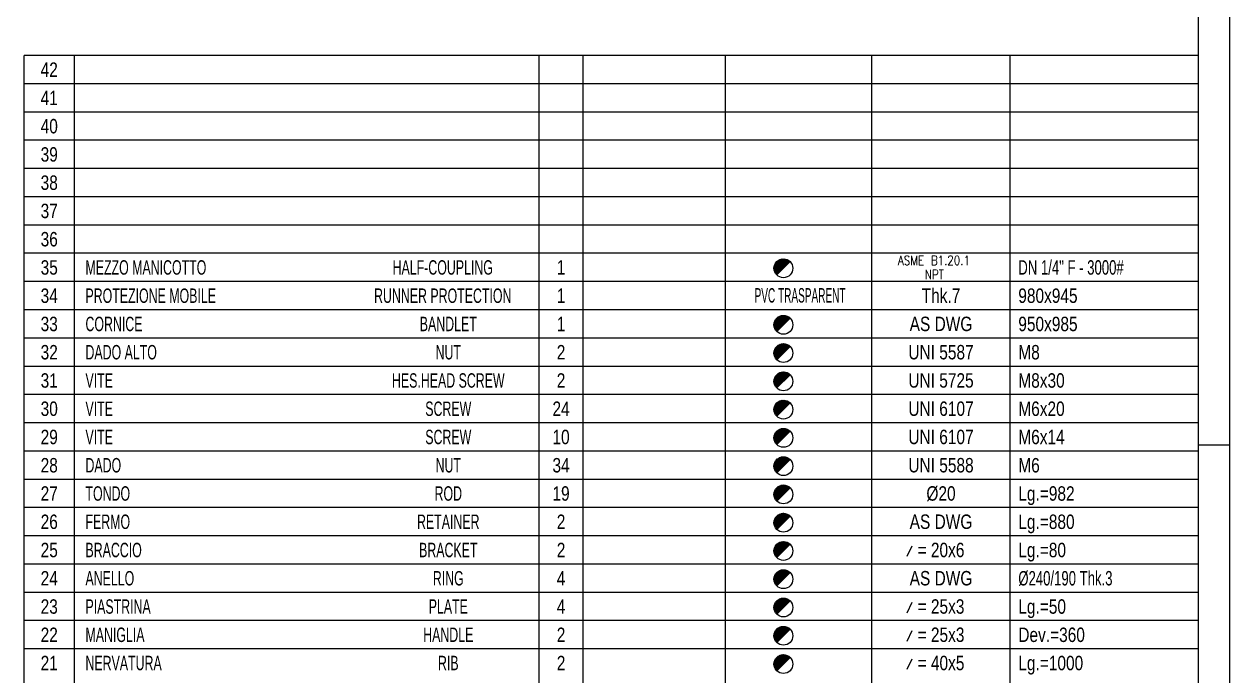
# Model space of a CAD drawing. Extents: x 0 to 8410, y 0 to 5940.
# Drawn here: x 6490 to 8410, y 2602 to 3640 of the extents above; entities that cross this region are included whole.
import ezdxf
from ezdxf.enums import TextEntityAlignment as Align

# ---------------------------------------------------------------- set-up
doc = ezdxf.new("R2010")
doc.units = 0
doc.header["$LTSCALE"] = 10
doc.header["$MEASUREMENT"] = 0
doc.layers.add('P-606E', color=7, linetype='Continuous')
doc.styles.add('STANDARD_M', font='txt.shx', dxfattribs={"width": 0.8})
pattern_1 = [(45, (0, 0), (-0.70710678, 0.70710678), [])]

msp = doc.modelspace()

# ---------------------------------------------------------------- hatches: boundary and pattern name
at = {"layer": 'P-606E', "linetype": 'Continuous'}
h = msp.add_hatch(dxfattribs=at)
h.set_pattern_fill('_U', color=4, angle=45, style=0, pattern_type=0)
h.set_pattern_definition(pattern_1)
h.paths.add_polyline_path([(7709.6518, 3261.79), (7708.8681, 3262.5197), (7708.0344, 3263.1915), (7707.1548, 3263.8022), (7706.2339, 3264.3486), (7705.2764, 3264.8279), (7704.2872, 3265.2377), (7703.2712, 3265.5758), (7702.2337, 3265.8406), (7701.1799, 3266.0307), (7700.1153, 3266.1452), (7699.0452, 3266.1834), (7697.9751, 3266.1452), (7696.9105, 3266.0307), (7695.8567, 3265.8406), (7694.8192, 3265.5758), (7693.8032, 3265.2377), (7692.814, 3264.8279), (7691.8565, 3264.3486), (7690.9356, 3263.8022), (7690.056, 3263.1915), (7689.2223, 3262.5197), (7688.4386, 3261.79), (7687.7089, 3261.0063), (7687.0371, 3260.1726), (7686.4264, 3259.293), (7685.88, 3258.3722), (7685.4007, 3257.4146), (7684.9909, 3256.4254), (7684.6528, 3255.4094), (7684.388, 3254.3719), (7684.1979, 3253.3181), (7684.0834, 3252.2535), (7684.0452, 3251.1834), (7684.0834, 3250.1133), (7684.1979, 3249.0487), (7684.388, 3247.9949), (7684.6528, 3246.9574), (7684.9909, 3245.9415), (7685.4007, 3244.9522), (7685.88, 3243.9947), (7686.4264, 3243.0738), (7687.0371, 3242.1943), (7687.7089, 3241.3605), (7688.4386, 3240.5768)])
h = msp.add_hatch(dxfattribs=at)
h.set_pattern_fill('_U', color=4, angle=45, style=0, pattern_type=0)
h.set_pattern_definition(pattern_1)
h.paths.add_polyline_path([(7709.6518, 3171.79), (7708.8681, 3172.5197), (7708.0344, 3173.1915), (7707.1548, 3173.8022), (7706.2339, 3174.3486), (7705.2764, 3174.8279), (7704.2872, 3175.2377), (7703.2712, 3175.5758), (7702.2337, 3175.8406), (7701.1799, 3176.0307), (7700.1153, 3176.1452), (7699.0452, 3176.1834), (7697.9751, 3176.1452), (7696.9105, 3176.0307), (7695.8567, 3175.8406), (7694.8192, 3175.5758), (7693.8032, 3175.2377), (7692.814, 3174.8279), (7691.8565, 3174.3486), (7690.9356, 3173.8022), (7690.056, 3173.1915), (7689.2223, 3172.5197), (7688.4386, 3171.79), (7687.7089, 3171.0063), (7687.0371, 3170.1726), (7686.4264, 3169.293), (7685.88, 3168.3722), (7685.4007, 3167.4146), (7684.9909, 3166.4254), (7684.6528, 3165.4094), (7684.388, 3164.3719), (7684.1979, 3163.3181), (7684.0834, 3162.2535), (7684.0452, 3161.1834), (7684.0834, 3160.1133), (7684.1979, 3159.0487), (7684.388, 3157.9949), (7684.6528, 3156.9574), (7684.9909, 3155.9415), (7685.4007, 3154.9522), (7685.88, 3153.9947), (7686.4264, 3153.0738), (7687.0371, 3152.1943), (7687.7089, 3151.3605), (7688.4386, 3150.5768)])
h = msp.add_hatch(dxfattribs=at)
h.set_pattern_fill('_U', color=4, angle=45, style=0, pattern_type=0)
h.set_pattern_definition(pattern_1)
h.paths.add_polyline_path([(7709.6518, 3126.7475), (7708.8681, 3127.4771), (7708.0344, 3128.149), (7707.1548, 3128.7597), (7706.2339, 3129.306), (7705.2764, 3129.7853), (7704.2872, 3130.1951), (7703.2712, 3130.5333), (7702.2337, 3130.7981), (7701.1799, 3130.9882), (7700.1153, 3131.1026), (7699.0452, 3131.1409), (7697.9751, 3131.1026), (7696.9105, 3130.9882), (7695.8567, 3130.7981), (7694.8192, 3130.5333), (7693.8032, 3130.1951), (7692.814, 3129.7853), (7691.8565, 3129.306), (7690.9356, 3128.7597), (7690.056, 3128.149), (7689.2223, 3127.4771), (7688.4386, 3126.7475), (7687.7089, 3125.9638), (7687.0371, 3125.13), (7686.4264, 3124.2505), (7685.88, 3123.3296), (7685.4007, 3122.3721), (7684.9909, 3121.3828), (7684.6528, 3120.3669), (7684.388, 3119.3293), (7684.1979, 3118.2756), (7684.0834, 3117.211), (7684.0452, 3116.1409), (7684.0834, 3115.0708), (7684.1979, 3114.0061), (7684.388, 3112.9524), (7684.6528, 3111.9149), (7684.9909, 3110.8989), (7685.4007, 3109.9096), (7685.88, 3108.9521), (7686.4264, 3108.0313), (7687.0371, 3107.1517), (7687.7089, 3106.318), (7688.4386, 3105.5343)])
h = msp.add_hatch(dxfattribs=at)
h.set_pattern_fill('_U', color=4, angle=45, style=0, pattern_type=0)
h.set_pattern_definition(pattern_1)
h.paths.add_polyline_path([(7709.6518, 3081.7262), (7708.8681, 3082.4558), (7708.0344, 3083.1277), (7707.1548, 3083.7384), (7706.2339, 3084.2848), (7705.2764, 3084.7641), (7704.2872, 3085.1738), (7703.2712, 3085.512), (7702.2337, 3085.7768), (7701.1799, 3085.9669), (7700.1153, 3086.0814), (7699.0452, 3086.1196), (7697.9751, 3086.0814), (7696.9105, 3085.9669), (7695.8567, 3085.7768), (7694.8192, 3085.512), (7693.8032, 3085.1738), (7692.814, 3084.7641), (7691.8565, 3084.2848), (7690.9356, 3083.7384), (7690.056, 3083.1277), (7689.2223, 3082.4558), (7688.4386, 3081.7262), (7687.7089, 3080.9425), (7687.0371, 3080.1087), (7686.4264, 3079.2292), (7685.88, 3078.3083), (7685.4007, 3077.3508), (7684.9909, 3076.3615), (7684.6528, 3075.3456), (7684.388, 3074.3081), (7684.1979, 3073.2543), (7684.0834, 3072.1897), (7684.0452, 3071.1196), (7684.0834, 3070.0495), (7684.1979, 3068.9849), (7684.388, 3067.9311), (7684.6528, 3066.8936), (7684.9909, 3065.8776), (7685.4007, 3064.8884), (7685.88, 3063.9308), (7686.4264, 3063.01), (7687.0371, 3062.1304), (7687.7089, 3061.2967), (7688.4386, 3060.513)])
h = msp.add_hatch(dxfattribs=at)
h.set_pattern_fill('_U', color=4, angle=45, style=0, pattern_type=0)
h.set_pattern_definition(pattern_1)
h.paths.add_polyline_path([(7709.6518, 3036.7049), (7708.8681, 3037.4345), (7708.0344, 3038.1064), (7707.1548, 3038.7171), (7706.2339, 3039.2635), (7705.2764, 3039.7428), (7704.2872, 3040.1525), (7703.2712, 3040.4907), (7702.2337, 3040.7555), (7701.1799, 3040.9456), (7700.1153, 3041.0601), (7699.0452, 3041.0983), (7697.9751, 3041.0601), (7696.9105, 3040.9456), (7695.8567, 3040.7555), (7694.8192, 3040.4907), (7693.8032, 3040.1525), (7692.814, 3039.7428), (7691.8565, 3039.2635), (7690.9356, 3038.7171), (7690.056, 3038.1064), (7689.2223, 3037.4345), (7688.4386, 3036.7049), (7687.7089, 3035.9212), (7687.0371, 3035.0875), (7686.4264, 3034.2079), (7685.88, 3033.287), (7685.4007, 3032.3295), (7684.9909, 3031.3403), (7684.6528, 3030.3243), (7684.388, 3029.2868), (7684.1979, 3028.233), (7684.0834, 3027.1684), (7684.0452, 3026.0983), (7684.0834, 3025.0282), (7684.1979, 3023.9636), (7684.388, 3022.9098), (7684.6528, 3021.8723), (7684.9909, 3020.8563), (7685.4007, 3019.8671), (7685.88, 3018.9096), (7686.4264, 3017.9887), (7687.0371, 3017.1091), (7687.7089, 3016.2754), (7688.4386, 3015.4917)])
h = msp.add_hatch(dxfattribs=at)
h.set_pattern_fill('_U', color=4, angle=45, style=0, pattern_type=0)
h.set_pattern_definition(pattern_1)
h.paths.add_polyline_path([(7709.6518, 2991.6836), (7708.8681, 2992.4133), (7708.0344, 2993.0851), (7707.1548, 2993.6958), (7706.2339, 2994.2422), (7705.2764, 2994.7215), (7704.2872, 2995.1313), (7703.2712, 2995.4694), (7702.2337, 2995.7342), (7701.1799, 2995.9243), (7700.1153, 2996.0388), (7699.0452, 2996.077), (7697.9751, 2996.0388), (7696.9105, 2995.9243), (7695.8567, 2995.7342), (7694.8192, 2995.4694), (7693.8032, 2995.1313), (7692.814, 2994.7215), (7691.8565, 2994.2422), (7690.9356, 2993.6958), (7690.056, 2993.0851), (7689.2223, 2992.4133), (7688.4386, 2991.6836), (7687.7089, 2990.8999), (7687.0371, 2990.0662), (7686.4264, 2989.1866), (7685.88, 2988.2658), (7685.4007, 2987.3082), (7684.9909, 2986.319), (7684.6528, 2985.303), (7684.388, 2984.2655), (7684.1979, 2983.2117), (7684.0834, 2982.1471), (7684.0452, 2981.077), (7684.0834, 2980.0069), (7684.1979, 2978.9423), (7684.388, 2977.8885), (7684.6528, 2976.851), (7684.9909, 2975.8351), (7685.4007, 2974.8458), (7685.88, 2973.8883), (7686.4264, 2972.9674), (7687.0371, 2972.0879), (7687.7089, 2971.2541), (7688.4386, 2970.4704)])
h = msp.add_hatch(dxfattribs=at)
h.set_pattern_fill('_U', color=4, angle=45, style=0, pattern_type=0)
h.set_pattern_definition(pattern_1)
h.paths.add_polyline_path([(7709.6518, 2946.6623), (7708.8681, 2947.392), (7708.0344, 2948.0639), (7707.1548, 2948.6745), (7706.2339, 2949.2209), (7705.2764, 2949.7002), (7704.2872, 2950.11), (7703.2712, 2950.4481), (7702.2337, 2950.7129), (7701.1799, 2950.9031), (7700.1153, 2951.0175), (7699.0452, 2951.0557), (7697.9751, 2951.0175), (7696.9105, 2950.9031), (7695.8567, 2950.7129), (7694.8192, 2950.4481), (7693.8032, 2950.11), (7692.814, 2949.7002), (7691.8565, 2949.2209), (7690.9356, 2948.6745), (7690.056, 2948.0639), (7689.2223, 2947.392), (7688.4386, 2946.6623), (7687.7089, 2945.8787), (7687.0371, 2945.0449), (7686.4264, 2944.1654), (7685.88, 2943.2445), (7685.4007, 2942.287), (7684.9909, 2941.2977), (7684.6528, 2940.2817), (7684.388, 2939.2442), (7684.1979, 2938.1905), (7684.0834, 2937.1258), (7684.0452, 2936.0557), (7684.0834, 2934.9857), (7684.1979, 2933.921), (7684.388, 2932.8673), (7684.6528, 2931.8298), (7684.9909, 2930.8138), (7685.4007, 2929.8245), (7685.88, 2928.867), (7686.4264, 2927.9461), (7687.0371, 2927.0666), (7687.7089, 2926.2328), (7688.4386, 2925.4491)])
h = msp.add_hatch(dxfattribs=at)
h.set_pattern_fill('_U', color=4, angle=45, style=0, pattern_type=0)
h.set_pattern_definition(pattern_1)
h.paths.add_polyline_path([(7709.6518, 2901.6411), (7708.8681, 2902.3707), (7708.0344, 2903.0426), (7707.1548, 2903.6533), (7706.2339, 2904.1996), (7705.2764, 2904.6789), (7704.2872, 2905.0887), (7703.2712, 2905.4269), (7702.2337, 2905.6917), (7701.1799, 2905.8818), (7700.1153, 2905.9962), (7699.0452, 2906.0345), (7697.9751, 2905.9962), (7696.9105, 2905.8818), (7695.8567, 2905.6917), (7694.8192, 2905.4269), (7693.8032, 2905.0887), (7692.814, 2904.6789), (7691.8565, 2904.1996), (7690.9356, 2903.6533), (7690.056, 2903.0426), (7689.2223, 2902.3707), (7688.4386, 2901.6411), (7687.7089, 2900.8574), (7687.0371, 2900.0236), (7686.4264, 2899.1441), (7685.88, 2898.2232), (7685.4007, 2897.2657), (7684.9909, 2896.2764), (7684.6528, 2895.2605), (7684.388, 2894.2229), (7684.1979, 2893.1692), (7684.0834, 2892.1046), (7684.0452, 2891.0345), (7684.0834, 2889.9644), (7684.1979, 2888.8997), (7684.388, 2887.846), (7684.6528, 2886.8085), (7684.9909, 2885.7925), (7685.4007, 2884.8032), (7685.88, 2883.8457), (7686.4264, 2882.9249), (7687.0371, 2882.0453), (7687.7089, 2881.2116), (7688.4386, 2880.4279)])
h = msp.add_hatch(dxfattribs=at)
h.set_pattern_fill('_U', color=4, angle=45, style=0, pattern_type=0)
h.set_pattern_definition(pattern_1)
h.paths.add_polyline_path([(7709.6518, 2856.6198), (7708.8681, 2857.3494), (7708.0344, 2858.0213), (7707.1548, 2858.632), (7706.2339, 2859.1784), (7705.2764, 2859.6577), (7704.2872, 2860.0674), (7703.2712, 2860.4056), (7702.2337, 2860.6704), (7701.1799, 2860.8605), (7700.1153, 2860.975), (7699.0452, 2861.0132), (7697.9751, 2860.975), (7696.9105, 2860.8605), (7695.8567, 2860.6704), (7694.8192, 2860.4056), (7693.8032, 2860.0674), (7692.814, 2859.6577), (7691.8565, 2859.1784), (7690.9356, 2858.632), (7690.056, 2858.0213), (7689.2223, 2857.3494), (7688.4386, 2856.6198), (7687.7089, 2855.8361), (7687.0371, 2855.0023), (7686.4264, 2854.1228), (7685.88, 2853.2019), (7685.4007, 2852.2444), (7684.9909, 2851.2551), (7684.6528, 2850.2392), (7684.388, 2849.2017), (7684.1979, 2848.1479), (7684.0834, 2847.0833), (7684.0452, 2846.0132), (7684.0834, 2844.9431), (7684.1979, 2843.8785), (7684.388, 2842.8247), (7684.6528, 2841.7872), (7684.9909, 2840.7712), (7685.4007, 2839.782), (7685.88, 2838.8244), (7686.4264, 2837.9036), (7687.0371, 2837.024), (7687.7089, 2836.1903), (7688.4386, 2835.4066)])
h = msp.add_hatch(dxfattribs=at)
h.set_pattern_fill('_U', color=4, angle=45, style=0, pattern_type=0)
h.set_pattern_definition(pattern_1)
h.paths.add_polyline_path([(7709.6518, 2811.5985), (7708.8681, 2812.3281), (7708.0344, 2813), (7707.1548, 2813.6107), (7706.2339, 2814.1571), (7705.2764, 2814.6364), (7704.2872, 2815.0461), (7703.2712, 2815.3843), (7702.2337, 2815.6491), (7701.1799, 2815.8392), (7700.1153, 2815.9537), (7699.0452, 2815.9919), (7697.9751, 2815.9537), (7696.9105, 2815.8392), (7695.8567, 2815.6491), (7694.8192, 2815.3843), (7693.8032, 2815.0461), (7692.814, 2814.6364), (7691.8565, 2814.1571), (7690.9356, 2813.6107), (7690.056, 2813), (7689.2223, 2812.3281), (7688.4386, 2811.5985), (7687.7089, 2810.8148), (7687.0371, 2809.9811), (7686.4264, 2809.1015), (7685.88, 2808.1806), (7685.4007, 2807.2231), (7684.9909, 2806.2339), (7684.6528, 2805.2179), (7684.388, 2804.1804), (7684.1979, 2803.1266), (7684.0834, 2802.062), (7684.0452, 2800.9919), (7684.0834, 2799.9218), (7684.1979, 2798.8572), (7684.388, 2797.8034), (7684.6528, 2796.7659), (7684.9909, 2795.7499), (7685.4007, 2794.7607), (7685.88, 2793.8032), (7686.4264, 2792.8823), (7687.0371, 2792.0027), (7687.7089, 2791.169), (7688.4386, 2790.3853)])
h = msp.add_hatch(dxfattribs=at)
h.set_pattern_fill('_U', color=4, angle=45, style=0, pattern_type=0)
h.set_pattern_definition(pattern_1)
h.paths.add_polyline_path([(7709.6518, 2766.5772), (7708.8681, 2767.3069), (7708.0344, 2767.9787), (7707.1548, 2768.5894), (7706.2339, 2769.1358), (7705.2764, 2769.6151), (7704.2872, 2770.0249), (7703.2712, 2770.363), (7702.2337, 2770.6278), (7701.1799, 2770.8179), (7700.1153, 2770.9324), (7699.0452, 2770.9706), (7697.9751, 2770.9324), (7696.9105, 2770.8179), (7695.8567, 2770.6278), (7694.8192, 2770.363), (7693.8032, 2770.0249), (7692.814, 2769.6151), (7691.8565, 2769.1358), (7690.9356, 2768.5894), (7690.056, 2767.9787), (7689.2223, 2767.3069), (7688.4386, 2766.5772), (7687.7089, 2765.7935), (7687.0371, 2764.9598), (7686.4264, 2764.0802), (7685.88, 2763.1594), (7685.4007, 2762.2018), (7684.9909, 2761.2126), (7684.6528, 2760.1966), (7684.388, 2759.1591), (7684.1979, 2758.1053), (7684.0834, 2757.0407), (7684.0452, 2755.9706), (7684.0834, 2754.9005), (7684.1979, 2753.8359), (7684.388, 2752.7821), (7684.6528, 2751.7446), (7684.9909, 2750.7287), (7685.4007, 2749.7394), (7685.88, 2748.7819), (7686.4264, 2747.861), (7687.0371, 2746.9815), (7687.7089, 2746.1477), (7688.4386, 2745.364)])
h = msp.add_hatch(dxfattribs=at)
h.set_pattern_fill('_U', color=4, angle=45, style=0, pattern_type=0)
h.set_pattern_definition(pattern_1)
h.paths.add_polyline_path([(7709.6518, 2721.5559), (7708.8681, 2722.2856), (7708.0344, 2722.9575), (7707.1548, 2723.5681), (7706.2339, 2724.1145), (7705.2764, 2724.5938), (7704.2872, 2725.0036), (7703.2712, 2725.3417), (7702.2337, 2725.6065), (7701.1799, 2725.7967), (7700.1153, 2725.9111), (7699.0452, 2725.9493), (7697.9751, 2725.9111), (7696.9105, 2725.7967), (7695.8567, 2725.6065), (7694.8192, 2725.3417), (7693.8032, 2725.0036), (7692.814, 2724.5938), (7691.8565, 2724.1145), (7690.9356, 2723.5681), (7690.056, 2722.9575), (7689.2223, 2722.2856), (7688.4386, 2721.5559), (7687.7089, 2720.7723), (7687.0371, 2719.9385), (7686.4264, 2719.059), (7685.88, 2718.1381), (7685.4007, 2717.1806), (7684.9909, 2716.1913), (7684.6528, 2715.1753), (7684.388, 2714.1378), (7684.1979, 2713.0841), (7684.0834, 2712.0194), (7684.0452, 2710.9493), (7684.0834, 2709.8793), (7684.1979, 2708.8146), (7684.388, 2707.7609), (7684.6528, 2706.7234), (7684.9909, 2705.7074), (7685.4007, 2704.7181), (7685.88, 2703.7606), (7686.4264, 2702.8397), (7687.0371, 2701.9602), (7687.7089, 2701.1264), (7688.4386, 2700.3427)])
h = msp.add_hatch(dxfattribs=at)
h.set_pattern_fill('_U', color=4, angle=45, style=0, pattern_type=0)
h.set_pattern_definition(pattern_1)
h.paths.add_polyline_path([(7709.6518, 2676.5347), (7708.8681, 2677.2643), (7708.0344, 2677.9362), (7707.1548, 2678.5469), (7706.2339, 2679.0932), (7705.2764, 2679.5725), (7704.2872, 2679.9823), (7703.2712, 2680.3205), (7702.2337, 2680.5853), (7701.1799, 2680.7754), (7700.1153, 2680.8898), (7699.0452, 2680.9281), (7697.9751, 2680.8898), (7696.9105, 2680.7754), (7695.8567, 2680.5853), (7694.8192, 2680.3205), (7693.8032, 2679.9823), (7692.814, 2679.5725), (7691.8565, 2679.0932), (7690.9356, 2678.5469), (7690.056, 2677.9362), (7689.2223, 2677.2643), (7688.4386, 2676.5347), (7687.7089, 2675.751), (7687.0371, 2674.9172), (7686.4264, 2674.0377), (7685.88, 2673.1168), (7685.4007, 2672.1593), (7684.9909, 2671.17), (7684.6528, 2670.1541), (7684.388, 2669.1165), (7684.1979, 2668.0628), (7684.0834, 2666.9982), (7684.0452, 2665.9281), (7684.0834, 2664.858), (7684.1979, 2663.7933), (7684.388, 2662.7396), (7684.6528, 2661.7021), (7684.9909, 2660.6861), (7685.4007, 2659.6968), (7685.88, 2658.7393), (7686.4264, 2657.8185), (7687.0371, 2656.9389), (7687.7089, 2656.1052), (7688.4386, 2655.3215)])
h = msp.add_hatch(dxfattribs=at)
h.set_pattern_fill('_U', color=4, angle=45, style=0, pattern_type=0)
h.set_pattern_definition(pattern_1)
h.paths.add_polyline_path([(7709.6518, 2631.5134), (7708.8681, 2632.243), (7708.0344, 2632.9149), (7707.1548, 2633.5256), (7706.2339, 2634.072), (7705.2764, 2634.5513), (7704.2872, 2634.961), (7703.2712, 2635.2992), (7702.2337, 2635.564), (7701.1799, 2635.7541), (7700.1153, 2635.8686), (7699.0452, 2635.9068), (7697.9751, 2635.8686), (7696.9105, 2635.7541), (7695.8567, 2635.564), (7694.8192, 2635.2992), (7693.8032, 2634.961), (7692.814, 2634.5513), (7691.8565, 2634.072), (7690.9356, 2633.5256), (7690.056, 2632.9149), (7689.2223, 2632.243), (7688.4386, 2631.5134), (7687.7089, 2630.7297), (7687.0371, 2629.8959), (7686.4264, 2629.0164), (7685.88, 2628.0955), (7685.4007, 2627.138), (7684.9909, 2626.1487), (7684.6528, 2625.1328), (7684.388, 2624.0953), (7684.1979, 2623.0415), (7684.0834, 2621.9769), (7684.0452, 2620.9068), (7684.0834, 2619.8367), (7684.1979, 2618.7721), (7684.388, 2617.7183), (7684.6528, 2616.6808), (7684.9909, 2615.6648), (7685.4007, 2614.6756), (7685.88, 2613.718), (7686.4264, 2612.7972), (7687.0371, 2611.9176), (7687.7089, 2611.0839), (7688.4386, 2610.3002)])

# ---------------------------------------------------------------- linework, layer by layer
at = {"layer": 'P-606E', "color": 6, "linetype": 'Continuous'}
for p, q in [((8410, 0), (8410, 5940)), ((8360, 3590), (6490, 3590)), ((8360, 3545), (6490, 3545)), ((8360, 3500), (6490, 3500)), ((8360, 3455), (6490, 3455)), ((8360, 3410), (6490, 3410)), ((8360, 3365), (6490, 3365)), ((8360, 3320), (6490, 3320)), ((8360, 3275), (6490, 3275)), ((8360, 3230), (6490, 3230)), ((8360, 3185), (6490, 3185)), ((8360, 3140), (6490, 3140)), ((8360, 3095), (6490, 3095)), ((8360, 3050), (6490, 3050)), ((8360, 3005), (6490, 3005)), ((8360, 2960), (6490, 2960)), ((8360, 2970), (8410, 2970)), ((8360, 2915), (6490, 2915)), ((8360, 2870), (6490, 2870)), ((8360, 2825), (6490, 2825)), ((7903.4214, 2808.8132), (7895.8512, 2791.9425)), ((8360, 2780), (6490, 2780)), ((8360, 2735), (6490, 2735)), ((7903.4214, 2718.8132), (7895.8512, 2701.9425)), ((8360, 2690), (6490, 2690)), ((7903.4214, 2673.8132), (7895.8512, 2656.9425)), ((8360, 2645), (6490, 2645)), ((7903.4214, 2628.8132), (7895.8512, 2611.9425))]:
    msp.add_line(p, q, dxfattribs=at)
at = {"layer": 'P-606E', "color": 3, "linetype": 'Continuous'}
for p, q in [((8360, 50), (8360, 5890)), ((6490, 50), (6490, 3590))]:
    msp.add_line(p, q, dxfattribs=at)
at = {"layer": 'P-606E', "color": 4, "linetype": 'Continuous'}
for p, q in [((6570, 1615), (6570, 3590)), ((7310, 1615), (7310, 3590)), ((7380, 1615), (7380, 3590)), ((7606.6611, 1615), (7606.6611, 3590)), ((7840, 1615), (7840, 3590)), ((8060, 1615), (8060, 3590)), ((7688.4386, 3240.5768), (7709.6518, 3261.79)), ((7688.4386, 3150.5768), (7709.6518, 3171.79)), ((7688.4386, 3105.5343), (7709.6518, 3126.7475)), ((7688.4386, 3060.513), (7709.6518, 3081.7262)), ((7688.4386, 3015.4917), (7709.6518, 3036.7049)), ((7688.4386, 2970.4704), (7709.6518, 2991.6836)), ((7688.4386, 2925.4491), (7709.6518, 2946.6623)), ((7688.4386, 2880.4279), (7709.6518, 2901.6411)), ((7688.4386, 2835.4066), (7709.6518, 2856.6198)), ((7688.4386, 2790.3853), (7709.6518, 2811.5985)), ((7688.4386, 2745.364), (7709.6518, 2766.5772)), ((7688.4386, 2700.3427), (7709.6518, 2721.5559)), ((7688.4386, 2655.3215), (7709.6518, 2676.5347)), ((7688.4386, 2610.3002), (7709.6518, 2631.5134))]:
    msp.add_line(p, q, dxfattribs=at)
for centre in [(7699.0452, 3251.1834), (7699.0452, 3161.1834), (7699.0452, 3116.1409), (7699.0452, 3071.1196), (7699.0452, 3026.0983), (7699.0452, 2981.077), (7699.0452, 2936.0557), (7699.0452, 2891.0345), (7699.0452, 2846.0132), (7699.0452, 2800.9919), (7699.0452, 2755.9706), (7699.0452, 2710.9493), (7699.0452, 2665.9281), (7699.0452, 2620.9068)]:
    msp.add_circle(centre, 15, dxfattribs=at)

# ---------------------------------------------------------------- texts
at = {"layer": 'P-606E', "color": 2, "linetype": 'Continuous', "width": 0.8}
for s, p in [('42', (6530, 3567.5)), ('41', (6530, 3522.5)), ('40', (6530, 3477.5)), ('39', (6530, 3432.5)), ('38', (6530, 3387.5)), ('37', (6530, 3342.5)), ('36', (6530, 3297.5)), ('35', (6530, 3252.5)), ('34', (6530, 3207.5)), ('33', (6530, 3162.5)), ('32', (6530, 3117.5)), ('31', (6530, 3072.5)), ('30', (6530, 3027.5)), ('29', (6530, 2982.5)), ('28', (6530, 2937.5)), ('27', (6530, 2892.5)), ('26', (6530, 2847.5)), ('25', (6530, 2802.5)), ('24', (6530, 2757.5)), ('23', (6530, 2712.5)), ('22', (6530, 2667.5)), ('21', (6530, 2622.5))]:
    msp.add_text(s, height=23, dxfattribs=at).set_placement(p, align=Align.MIDDLE_CENTER)
at = {"layer": 'P-606E', "color": 2, "linetype": 'Continuous', "width": 0.64}
for s, p in [('MEZZO MANICOTTO', (6587.7075, 3252.5)), ('PROTEZIONE MOBILE', (6587.7075, 3207.5)), ('CORNICE', (6587.7075, 3162.5)), ('DADO ALTO', (6587.7075, 3117.5)), ('VITE', (6587.7075, 3072.5)), ('VITE', (6587.7075, 3027.5)), ('VITE', (6587.7075, 2982.5)), ('DADO', (6587.7075, 2937.5)), ('TONDO', (6587.7075, 2892.5)), ('FERMO', (6587.7075, 2847.5)), ('BRACCIO', (6587.7075, 2802.5)), ('ANELLO', (6587.7075, 2757.5)), ('PIASTRINA', (6587.7075, 2712.5)), ('MANIGLIA', (6587.7075, 2667.5)), ('NERVATURA', (6587.7075, 2622.5))]:
    msp.add_text(s, height=23, dxfattribs=at).set_placement(p, align=Align.MIDDLE_LEFT)
at = {"layer": 'P-606E', "color": 4, "linetype": 'Continuous'}
for s, width, p in [('HALF-COUPLING', 0.64, (7156.6212, 3252.5)), ('1', 0.8, (7345, 3252.5)), ('RUNNER PROTECTION', 0.64, (7156.6212, 3207.5)), ('1', 0.8, (7345, 3207.5)), ('PVC TRASPARENT', 0.52, (7725.5432, 3208.0281)), ('Thk.7', 0.8, (7950, 3207.5851)), ('BANDLET', 0.64, (7165.4371, 3162.5)), ('1', 0.8, (7345, 3162.5)), ('AS DWG', 0.8, (7950, 3162.5851)), ('NUT', 0.64, (7165.4371, 3117.5)), ('2', 0.8, (7345, 3117.5)), ('UNI 5587', 0.8, (7950, 3117.5851)), ('HES.HEAD SCREW', 0.64, (7165.4371, 3072.5)), ('2', 0.8, (7345, 3072.5)), ('UNI 5725', 0.8, (7950, 3072.5851)), ('SCREW', 0.64, (7165.4371, 3027.5)), ('24', 0.8, (7345, 3027.5)), ('UNI 6107', 0.8, (7950, 3027.5851)), ('SCREW', 0.64, (7165.4371, 2982.5)), ('10', 0.8, (7345, 2982.5)), ('UNI 6107', 0.8, (7950, 2982.5851)), ('NUT', 0.64, (7165.4371, 2937.5)), ('34', 0.8, (7345, 2937.5)), ('UNI 5588', 0.8, (7950, 2937.5851)), ('ROD', 0.64, (7165.4371, 2892.5)), ('19', 0.8, (7345, 2892.5)), ('%%c20', 0.8, (7950, 2892.5851)), ('RETAINER', 0.64, (7165.4371, 2847.5)), ('2', 0.8, (7345, 2847.5)), ('AS DWG', 0.8, (7950, 2847.5851)), ('BRACKET', 0.64, (7165.4371, 2802.5)), ('2', 0.8, (7345, 2802.5)), ('= 20x6', 0.8, (7950, 2802.5851)), ('RING', 0.64, (7165.4371, 2757.5)), ('4', 0.8, (7345, 2757.5)), ('AS DWG', 0.8, (7950, 2757.5851)), ('PLATE', 0.64, (7165.4371, 2712.5)), ('4', 0.8, (7345, 2712.5)), ('= 25x3', 0.8, (7950, 2712.5851)), ('HANDLE', 0.64, (7165.4371, 2667.5)), ('2', 0.8, (7345, 2667.5)), ('= 25x3', 0.8, (7950, 2667.5851)), ('RIB', 0.64, (7165.4371, 2622.5)), ('2', 0.8, (7345, 2622.5)), ('= 40x5', 0.8, (7950, 2622.5851))]:
    msp.add_text(s, height=23, dxfattribs=dict(at, width=width)).set_placement(p, align=Align.MIDDLE_CENTER)
for s, width, p in [('DN 1/4" F - 3000#', 0.68, (8073.1036, 3252.5)), ('980x945', 0.8, (8073.1036, 3207.5)), ('950x985', 0.8, (8073.1036, 3162.5)), ('M8', 0.8, (8073.1036, 3117.5)), ('M8x30', 0.8, (8073.1036, 3072.5)), ('M6x20', 0.8, (8073.1036, 3027.5)), ('M6x14', 0.8, (8073.1036, 2982.5)), ('M6', 0.8, (8073.1036, 2937.5)), ('Lg.=982', 0.8, (8073.1036, 2892.5)), ('Lg.=880', 0.8, (8073.1036, 2847.5)), ('Lg.=80', 0.8, (8073.1036, 2802.5)), ('%%c240/190 Thk.3', 0.68, (8073.1036, 2757.5)), ('Lg.=50', 0.8, (8073.1036, 2712.5)), ('Dev.=360', 0.8, (8073.1036, 2667.5)), ('Lg.=1000', 0.8, (8073.1036, 2622.5))]:
    msp.add_text(s, height=23, dxfattribs=dict(at, width=width)).set_placement(p, align=Align.MIDDLE_LEFT)
at = {"layer": 'P-606E', "color": 6, "linetype": 'Continuous', "insert": (7881.4867, 3252.4514), "char_height": 15, "attachment_point": 4, "line_spacing_factor": 0.9, "style": 'STANDARD_M'}
msp.add_mtext('\\W0.800;ASME B1.20.1\\P    NPT', dxfattribs=at)

doc.saveas('drawing.dxf')
